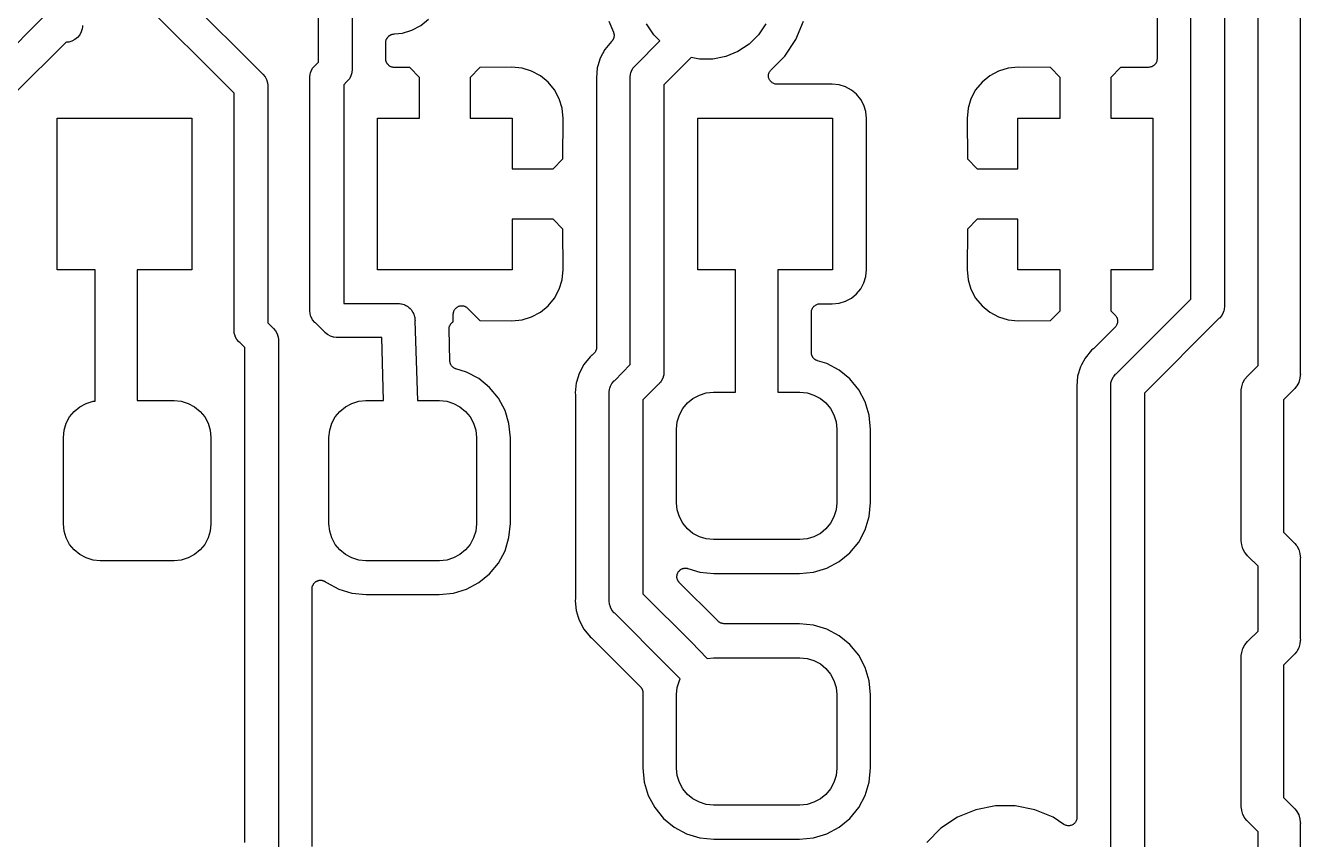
# Model space of a CAD drawing. Extents: x 150 to 178.5, y -114.8 to -80.
# Drawn here: x 160.56 to 168.13, y -104.03 to -99.2 of the extents above; entities that cross this region are included whole.
import ezdxf

# ---------------------------------------------------------------- set-up
doc = ezdxf.new("R2010")
doc.units = 0
doc.header["$MEASUREMENT"] = 0
doc.layers.add('BLACK', color=7, linetype='CONTINUOUS')

msp = doc.modelspace()

# ---------------------------------------------------------------- linework, layer by layer
at = {"layer": 'BLACK', "linetype": 'CONTINUOUS'}
for p, q in [((168.125, -97.8311), (168.125, -101.262)), ((167.875, -101.217), (167.875, -97.8768)), ((167.675, -98.076), (167.675, -100.86)), ((167.475, -100.824), (167.475, -98.1126)), ((167.275, -98.2161), (167.275, -99.3985)), ((161.4, -98.9186), (161.967, -99.4858)), ((162.3, -99.4186), (162.3, -98.9549)), ((161.8, -99.6014), (161.233, -99.0342)), ((162.5, -99.05), (162.5, -99.4551)), ((160.333, -99.4858), (160.686, -99.1328)), ((160.899, -99.2196), (160.893, -99.2385)), ((160.9, -99.2083), (160.899, -99.2196)), ((160.9, -99.2), (160.9, -99.2083)), ((162.799, -99.2457), (162.855, -99.2285)), ((162.855, -99.2285), (162.907, -99.2006)), ((162.907, -99.2006), (162.953, -99.1632)), ((164.023, -99.175), (164.05, -99.2401)), ((164.289, -99.255), (164.246, -99.1895)), ((164.954, -99.1895), (164.911, -99.255)), ((165.132, -99.2842), (165.177, -99.175)), ((160.801, -99.3004), (160.5, -99.6014)), ((160.805, -99.3), (160.801, -99.3004)), ((160.82, -99.2986), (160.805, -99.3)), ((160.805, -99.3), (160.805, -99.3)), ((160.838, -99.2928), (160.82, -99.2986)), ((160.856, -99.2835), (160.838, -99.2928)), ((160.871, -99.2711), (160.856, -99.2835)), ((160.884, -99.2558), (160.871, -99.2711)), ((160.893, -99.2385), (160.884, -99.2558)), ((162.7, -99.2955), (162.701, -99.2929)), ((162.7, -99.2978), (162.7, -99.2955)), ((162.7, -99.3), (162.7, -99.2978)), ((162.7, -99.3007), (162.7, -99.3)), ((162.7, -99.3991), (162.7, -99.3007)), ((162.701, -99.2903), (162.702, -99.2882)), ((162.701, -99.2929), (162.701, -99.2903)), ((162.702, -99.2859), (162.703, -99.2835)), ((162.702, -99.2882), (162.702, -99.2859)), ((162.703, -99.2835), (162.704, -99.281)), ((162.704, -99.281), (162.705, -99.279)), ((162.705, -99.279), (162.706, -99.2769)), ((162.706, -99.2769), (162.707, -99.2748)), ((162.707, -99.2748), (162.709, -99.2725)), ((162.709, -99.2725), (162.71, -99.2707)), ((162.71, -99.2707), (162.711, -99.2689)), ((162.711, -99.2689), (162.713, -99.267)), ((162.713, -99.267), (162.715, -99.265)), ((162.715, -99.265), (162.717, -99.2636)), ((162.717, -99.2636), (162.718, -99.262)), ((162.718, -99.262), (162.721, -99.2605)), ((162.721, -99.2605), (162.723, -99.2589)), ((162.723, -99.2589), (162.725, -99.2578)), ((162.725, -99.2578), (162.727, -99.2566)), ((162.727, -99.2566), (162.729, -99.2556)), ((162.729, -99.2556), (162.731, -99.2544)), ((162.731, -99.2544), (162.733, -99.2537)), ((162.733, -99.2537), (162.736, -99.2528)), ((162.736, -99.2528), (162.738, -99.2523)), ((162.738, -99.2523), (162.741, -99.2516)), ((162.741, -99.2516), (162.743, -99.2514)), ((162.743, -99.2514), (162.745, -99.2509)), ((162.745, -99.2509), (162.752, -99.2502)), ((162.752, -99.2502), (162.799, -99.2457)), ((164.038, -99.296), (163.999, -99.3425)), ((164.039, -99.2949), (164.038, -99.296)), ((164.041, -99.2929), (164.039, -99.2949)), ((164.042, -99.291), (164.041, -99.2929)), ((164.044, -99.2891), (164.042, -99.291)), ((164.045, -99.2874), (164.044, -99.2891)), ((164.046, -99.2851), (164.045, -99.2874)), ((164.048, -99.2829), (164.046, -99.2851)), ((164.049, -99.2808), (164.048, -99.2829)), ((164.05, -99.2789), (164.049, -99.2808)), ((164.05, -99.2401), (164.05, -99.2408)), ((164.05, -99.2408), (164.051, -99.2429)), ((164.051, -99.2763), (164.05, -99.2789)), ((164.051, -99.2429), (164.052, -99.245)), ((164.052, -99.2739), (164.051, -99.2763)), ((164.052, -99.245), (164.052, -99.2476)), ((164.052, -99.2476), (164.053, -99.2501)), ((164.053, -99.2696), (164.052, -99.2717)), ((164.052, -99.2717), (164.052, -99.2739)), ((164.053, -99.2501), (164.053, -99.2524)), ((164.053, -99.2524), (164.054, -99.2546)), ((164.054, -99.2643), (164.053, -99.2669)), ((164.053, -99.2669), (164.053, -99.2696)), ((164.054, -99.2546), (164.054, -99.2572)), ((164.054, -99.2572), (164.054, -99.2599)), ((164.054, -99.2599), (164.054, -99.2621)), ((164.054, -99.2621), (164.054, -99.2643)), ((164.183, -99.4358), (164.326, -99.2921)), ((164.326, -99.2921), (164.289, -99.255)), ((164.911, -99.255), (164.855, -99.3107)), ((165.066, -99.3825), (165.132, -99.2842)), ((163.999, -99.3425), (163.971, -99.3946)), ((164.789, -99.3545), (164.717, -99.3846)), ((164.855, -99.3107), (164.789, -99.3545)), ((164.985, -99.4633), (165.066, -99.3825)), ((162.257, -99.4715), (162.266, -99.4542)), ((162.266, -99.4542), (162.279, -99.4389)), ((162.279, -99.4389), (162.283, -99.4358)), ((162.283, -99.4358), (162.3, -99.4186)), ((162.5, -99.4551), (162.5, -99.46)), ((162.5, -99.46), (162.5, -99.4649)), ((162.7, -99.4036), (162.7, -99.3991)), ((162.701, -99.4081), (162.7, -99.4036)), ((162.701, -99.4084), (162.701, -99.4081)), ((162.701, -99.4088), (162.701, -99.4084)), ((162.702, -99.4132), (162.701, -99.4088)), ((162.703, -99.4175), (162.702, -99.4132)), ((162.704, -99.4178), (162.703, -99.4175)), ((162.704, -99.4182), (162.704, -99.4178)), ((162.706, -99.4221), (162.704, -99.4182)), ((162.708, -99.4261), (162.706, -99.4221)), ((162.708, -99.4264), (162.708, -99.4261)), ((162.708, -99.4268), (162.708, -99.4264)), ((162.711, -99.4303), (162.708, -99.4268)), ((162.714, -99.4338), (162.711, -99.4303)), ((162.714, -99.434), (162.714, -99.4338)), ((162.715, -99.4343), (162.714, -99.434)), ((162.718, -99.4372), (162.715, -99.4343)), ((162.721, -99.4401), (162.718, -99.4372)), ((162.722, -99.4403), (162.721, -99.4401)), ((162.722, -99.4406), (162.722, -99.4403)), ((162.726, -99.4427), (162.722, -99.4406)), ((162.73, -99.4449), (162.726, -99.4427)), ((162.73, -99.445), (162.73, -99.4449)), ((162.731, -99.4452), (162.73, -99.445)), ((162.735, -99.4465), (162.731, -99.4452)), ((162.739, -99.4479), (162.735, -99.4465)), ((162.74, -99.448), (162.739, -99.4479)), ((162.74, -99.4481), (162.74, -99.448)), ((162.744, -99.4486), (162.74, -99.4481)), ((162.749, -99.4491), (162.744, -99.4486)), ((162.75, -99.4491), (162.749, -99.4491)), ((162.842, -99.4498), (162.75, -99.4491)), ((162.75, -99.4491), (162.75, -99.4491)), ((162.75, -99.4491), (162.75, -99.4491)), ((162.75, -99.4491), (162.75, -99.4491)), ((162.9, -99.5082), (162.842, -99.4498)), ((163.258, -99.4498), (163.2, -99.5082)), ((163.448, -99.4483), (163.258, -99.4498)), ((163.509, -99.4543), (163.448, -99.4483)), ((163.565, -99.4715), (163.509, -99.4543)), ((163.954, -99.4512), (163.949, -99.51)), ((163.958, -99.4396), (163.954, -99.4512)), ((163.971, -99.3946), (163.958, -99.4396)), ((163.958, -99.4396), (163.958, -99.4396)), ((164.157, -99.4715), (164.166, -99.4542)), ((164.166, -99.4542), (164.179, -99.4389)), ((164.179, -99.4389), (164.183, -99.4358)), ((164.511, -99.3902), (164.35, -99.5514)), ((164.561, -99.4), (164.511, -99.3902)), ((164.639, -99.4), (164.561, -99.4)), ((164.717, -99.3846), (164.639, -99.4)), ((166.391, -99.4543), (166.335, -99.4715)), ((166.452, -99.4483), (166.391, -99.4543)), ((166.642, -99.4498), (166.452, -99.4483)), ((166.7, -99.5082), (166.642, -99.4498)), ((167.058, -99.4498), (167, -99.5082)), ((167.225, -99.4485), (167.058, -99.4498)), ((167.23, -99.448), (167.225, -99.4485)), ((167.234, -99.4476), (167.23, -99.448)), ((167.235, -99.4475), (167.234, -99.4476)), ((167.239, -99.4461), (167.235, -99.4475)), ((167.235, -99.4475), (167.235, -99.4475)), ((167.244, -99.4449), (167.239, -99.4461)), ((167.248, -99.4424), (167.244, -99.4446)), ((167.244, -99.4446), (167.244, -99.4447)), ((167.244, -99.4447), (167.244, -99.4449)), ((167.252, -99.4403), (167.248, -99.4424)), ((167.253, -99.4401), (167.252, -99.4403)), ((167.256, -99.437), (167.253, -99.4399)), ((167.253, -99.4399), (167.253, -99.4401)), ((167.26, -99.4342), (167.256, -99.437)), ((167.261, -99.4337), (167.26, -99.4339)), ((167.26, -99.4339), (167.26, -99.4342)), ((167.263, -99.4302), (167.261, -99.4337)), ((167.266, -99.4268), (167.263, -99.4302)), ((167.267, -99.4261), (167.266, -99.4264)), ((167.266, -99.4264), (167.266, -99.4268)), ((167.269, -99.4221), (167.267, -99.4261)), ((167.271, -99.4182), (167.269, -99.4221)), ((167.273, -99.4132), (167.271, -99.4175)), ((167.271, -99.4175), (167.271, -99.4178)), ((167.271, -99.4178), (167.271, -99.4182)), ((167.274, -99.4089), (167.273, -99.4132)), ((167.275, -99.3992), (167.274, -99.4036)), ((167.274, -99.4036), (167.274, -99.4082)), ((167.274, -99.4082), (167.274, -99.4085)), ((167.274, -99.4085), (167.274, -99.4089)), ((167.275, -99.3985), (167.275, -99.3992)), ((161.967, -99.4858), (161.971, -99.4889)), ((161.971, -99.4889), (161.984, -99.5042)), ((161.984, -99.5042), (161.991, -99.5175)), ((161.991, -99.5175), (161.993, -99.5215)), ((161.993, -99.5215), (161.999, -99.5403)), ((162.25, -99.5051), (162.251, -99.4904)), ((162.25, -99.51), (162.25, -99.5051)), ((162.25, -99.5051), (162.25, -99.5051)), ((162.25, -99.5149), (162.25, -99.51)), ((162.25, -100.885), (162.25, -99.5149)), ((162.251, -99.4904), (162.252, -99.4893)), ((162.252, -99.4893), (162.254, -99.4805)), ((162.254, -99.4805), (162.257, -99.4715)), ((162.467, -99.5342), (162.45, -99.5514)), ((162.471, -99.531), (162.467, -99.5342)), ((162.484, -99.5158), (162.471, -99.531)), ((162.493, -99.4985), (162.484, -99.5158)), ((162.498, -99.4805), (162.493, -99.4985)), ((162.499, -99.4796), (162.498, -99.4805)), ((162.5, -99.4649), (162.499, -99.4752)), ((162.499, -99.4752), (162.499, -99.4796)), ((162.5, -99.4649), (162.5, -99.4649)), ((162.9, -99.75), (162.9, -99.5082)), ((163.2, -99.5082), (163.2, -99.75)), ((163.617, -99.4994), (163.565, -99.4715)), ((163.663, -99.5368), (163.617, -99.4994)), ((163.949, -99.51), (163.95, -99.5223)), ((163.95, -99.5223), (163.95, -99.523)), ((163.95, -99.523), (163.95, -99.5251)), ((163.95, -99.5251), (163.95, -99.5272)), ((163.95, -99.5272), (163.95, -101.109)), ((164.15, -99.5051), (164.151, -99.4904)), ((164.15, -99.51), (164.15, -99.5051)), ((164.15, -99.5051), (164.15, -99.5051)), ((164.15, -99.5149), (164.15, -99.51)), ((164.15, -101.212), (164.15, -99.5149)), ((164.151, -99.4904), (164.152, -99.4893)), ((164.152, -99.4893), (164.154, -99.4805)), ((164.154, -99.4805), (164.157, -99.4715)), ((164.97, -99.4984), (164.971, -99.4937)), ((164.97, -99.4985), (164.97, -99.4984)), ((164.97, -99.4986), (164.97, -99.4985)), ((164.971, -99.5033), (164.97, -99.4986)), ((164.971, -99.4887), (164.973, -99.4842)), ((164.971, -99.4888), (164.971, -99.4887)), ((164.971, -99.4889), (164.971, -99.4888)), ((164.971, -99.4937), (164.971, -99.4889)), ((164.971, -99.5082), (164.971, -99.5033)), ((164.971, -99.5083), (164.971, -99.5082)), ((164.971, -99.5082), (164.971, -99.5082)), ((164.973, -99.513), (164.971, -99.5083)), ((164.973, -99.4842), (164.974, -99.4796)), ((164.974, -99.5175), (164.973, -99.513)), ((164.974, -99.4794), (164.977, -99.4752)), ((164.974, -99.4795), (164.974, -99.4794)), ((164.974, -99.4796), (164.974, -99.4795)), ((164.974, -99.5176), (164.974, -99.5175)), ((164.974, -99.5177), (164.974, -99.5176)), ((164.976, -99.5221), (164.974, -99.5177)), ((164.979, -99.5262), (164.976, -99.5221)), ((164.977, -99.4752), (164.979, -99.471)), ((164.979, -99.4708), (164.982, -99.4671)), ((164.979, -99.4709), (164.979, -99.4708)), ((164.979, -99.471), (164.979, -99.4709)), ((164.979, -99.5263), (164.979, -99.5262)), ((164.979, -99.5262), (164.979, -99.5262)), ((164.982, -99.5301), (164.979, -99.5263)), ((164.982, -99.4671), (164.985, -99.4634)), ((164.985, -99.5338), (164.982, -99.5301)), ((164.985, -99.4634), (164.985, -99.4633)), ((164.985, -99.4633), (164.985, -99.4633)), ((164.985, -99.4633), (164.985, -99.4633)), ((164.985, -99.5339), (164.985, -99.5338)), ((164.985, -99.5338), (164.985, -99.5338)), ((164.989, -99.5369), (164.985, -99.5339)), ((166.283, -99.4994), (166.237, -99.5368)), ((166.335, -99.4715), (166.283, -99.4994)), ((166.7, -99.75), (166.7, -99.5082)), ((167, -99.5082), (167, -99.75)), ((161.8, -101.001), (161.8, -99.6014)), ((161.999, -99.5403), (161.999, -99.5404)), ((161.999, -99.5404), (162, -99.5551)), ((162, -99.5551), (162, -99.5551)), ((162, -99.5551), (162, -99.56)), ((162, -99.56), (162, -99.5649)), ((162, -99.5649), (162, -100.964)), ((162.45, -99.5514), (162.45, -100.849)), ((163.701, -99.5825), (163.663, -99.5368)), ((163.729, -99.6346), (163.701, -99.5825)), ((164.35, -99.5514), (164.35, -101.249)), ((164.992, -99.54), (164.989, -99.5369)), ((164.992, -99.5401), (164.992, -99.54)), ((164.997, -99.5424), (164.992, -99.5401)), ((164.992, -99.5401), (164.992, -99.5401)), ((165.001, -99.5447), (164.997, -99.5424)), ((165.001, -99.5448), (165.001, -99.5447)), ((165.005, -99.5462), (165.001, -99.5448)), ((165.001, -99.5448), (165.001, -99.5448)), ((165.01, -99.5477), (165.005, -99.5462)), ((165.015, -99.5482), (165.01, -99.5477)), ((165.01, -99.5477), (165.01, -99.5477)), ((165.01, -99.5477), (165.01, -99.5477)), ((165.02, -99.5488), (165.015, -99.5482)), ((165.348, -99.5488), (165.02, -99.5488)), ((165.02, -99.5488), (165.02, -99.5488)), ((165.02, -99.5488), (165.02, -99.5488)), ((165.02, -99.5488), (165.02, -99.5488)), ((165.02, -99.5488), (165.02, -99.5488)), ((165.389, -99.5529), (165.348, -99.5488)), ((165.427, -99.5643), (165.389, -99.5529)), ((165.462, -99.5829), (165.427, -99.5643)), ((165.492, -99.6079), (165.462, -99.5829)), ((165.517, -99.6383), (165.492, -99.6079)), ((166.199, -99.5825), (166.171, -99.6346)), ((166.237, -99.5368), (166.199, -99.5825)), ((163.746, -99.6912), (163.729, -99.6346)), ((165.536, -99.6731), (165.517, -99.6383)), ((165.547, -99.7108), (165.536, -99.6731)), ((166.171, -99.6346), (166.154, -99.6912)), ((160.75, -100.65), (160.75, -99.75)), ((160.75, -99.75), (161.55, -99.75)), ((161.55, -99.75), (161.55, -100.65)), ((162.65, -100.65), (162.65, -99.75)), ((162.65, -99.75), (162.9, -99.75)), ((163.2, -99.75), (163.45, -99.75)), ((163.45, -99.75), (163.45, -100.05)), ((163.752, -99.7523), (163.746, -99.6912)), ((163.75, -99.9917), (163.752, -99.7523)), ((164.55, -100.65), (164.55, -99.75)), ((164.55, -99.75), (165.35, -99.75)), ((165.35, -99.75), (165.35, -100.65)), ((165.551, -99.7525), (165.547, -99.7108)), ((165.551, -100.648), (165.551, -99.7525)), ((166.154, -99.6912), (166.148, -99.7523)), ((166.148, -99.7523), (166.15, -99.9917)), ((166.45, -100.05), (166.45, -99.75)), ((166.45, -99.75), (166.7, -99.75)), ((167, -99.75), (167.25, -99.75)), ((167.25, -99.75), (167.25, -100.65)), ((163.45, -100.05), (163.692, -100.05)), ((163.692, -100.05), (163.75, -99.9917)), ((166.15, -99.9917), (166.208, -100.05)), ((166.208, -100.05), (166.45, -100.05)), ((163.692, -100.35), (163.45, -100.35)), ((163.45, -100.35), (163.45, -100.65)), ((163.75, -100.408), (163.692, -100.35)), ((166.208, -100.35), (166.15, -100.408)), ((166.45, -100.35), (166.208, -100.35)), ((166.45, -100.65), (166.45, -100.35)), ((163.752, -100.648), (163.75, -100.408)), ((166.15, -100.408), (166.148, -100.648)), ((160.975, -100.65), (160.75, -100.65)), ((160.975, -101.428), (160.975, -100.65)), ((161.55, -100.65), (161.225, -100.65)), ((161.225, -100.65), (161.225, -101.425)), ((163.45, -100.65), (162.65, -100.65)), ((163.746, -100.709), (163.752, -100.648)), ((164.775, -100.65), (164.55, -100.65)), ((164.775, -101.375), (164.775, -100.65)), ((165.35, -100.65), (165.025, -100.65)), ((165.025, -100.65), (165.025, -101.375)), ((165.547, -100.689), (165.551, -100.648)), ((166.148, -100.648), (166.154, -100.709)), ((166.7, -100.65), (166.45, -100.65)), ((166.7, -100.892), (166.7, -100.65)), ((167.25, -100.65), (167, -100.65)), ((167, -100.65), (167, -100.892)), ((163.729, -100.765), (163.746, -100.709)), ((165.517, -100.762), (165.536, -100.727)), ((165.536, -100.727), (165.547, -100.689)), ((166.154, -100.709), (166.171, -100.765)), ((163.663, -100.863), (163.701, -100.817)), ((163.701, -100.817), (163.729, -100.765)), ((165.427, -100.836), (165.462, -100.817)), ((165.462, -100.817), (165.492, -100.792)), ((165.492, -100.792), (165.517, -100.762)), ((166.171, -100.765), (166.199, -100.817)), ((166.199, -100.817), (166.237, -100.863)), ((162.25, -100.89), (162.25, -100.885)), ((162.251, -100.91), (162.25, -100.89)), ((162.45, -100.849), (162.451, -100.85)), ((162.451, -100.85), (162.767, -100.85)), ((162.767, -100.85), (162.77, -100.85)), ((162.77, -100.85), (162.777, -100.85)), ((162.777, -100.85), (162.778, -100.85)), ((162.778, -100.85), (162.782, -100.85)), ((162.782, -100.85), (162.79, -100.851)), ((162.79, -100.851), (162.791, -100.851)), ((162.791, -100.851), (162.793, -100.851)), ((162.793, -100.851), (162.801, -100.854)), ((162.801, -100.854), (162.809, -100.856)), ((162.809, -100.856), (162.81, -100.857)), ((162.81, -100.857), (162.812, -100.857)), ((162.812, -100.857), (162.819, -100.861)), ((162.819, -100.861), (162.827, -100.865)), ((162.827, -100.865), (162.828, -100.866)), ((162.828, -100.866), (162.829, -100.866)), ((162.829, -100.866), (162.836, -100.872)), ((162.836, -100.872), (162.842, -100.877)), ((162.842, -100.877), (162.843, -100.878)), ((162.843, -100.878), (162.844, -100.879)), ((162.844, -100.879), (162.85, -100.885)), ((162.85, -100.885), (162.855, -100.892)), ((162.855, -100.892), (162.856, -100.893)), ((162.856, -100.893), (162.857, -100.894)), ((162.857, -100.894), (162.861, -100.902)), ((163.101, -100.902), (163.103, -100.897)), ((163.103, -100.897), (163.104, -100.893)), ((163.104, -100.893), (163.106, -100.888)), ((163.104, -100.893), (163.104, -100.893)), ((163.104, -100.893), (163.104, -100.893)), ((163.106, -100.888), (163.109, -100.884)), ((163.109, -100.884), (163.112, -100.881)), ((163.109, -100.884), (163.109, -100.884)), ((163.109, -100.884), (163.109, -100.884)), ((163.112, -100.881), (163.115, -100.877)), ((163.115, -100.877), (163.119, -100.874)), ((163.115, -100.877), (163.115, -100.877)), ((163.115, -100.877), (163.115, -100.877)), ((163.119, -100.874), (163.122, -100.871)), ((163.122, -100.871), (163.123, -100.871)), ((163.123, -100.871), (163.127, -100.869)), ((163.123, -100.871), (163.123, -100.871)), ((163.127, -100.869), (163.131, -100.866)), ((163.131, -100.866), (163.136, -100.865)), ((163.131, -100.866), (163.131, -100.866)), ((163.131, -100.866), (163.131, -100.866)), ((163.136, -100.865), (163.14, -100.863)), ((163.14, -100.863), (163.141, -100.863)), ((163.141, -100.863), (163.141, -100.863)), ((163.141, -100.863), (163.145, -100.863)), ((163.145, -100.863), (163.15, -100.863)), ((163.15, -100.863), (163.15, -100.863)), ((163.15, -100.863), (163.15, -100.863)), ((163.15, -100.863), (163.155, -100.863)), ((163.155, -100.863), (163.16, -100.863)), ((163.16, -100.863), (163.16, -100.864)), ((163.16, -100.864), (163.16, -100.864)), ((163.16, -100.864), (163.165, -100.865)), ((163.165, -100.865), (163.169, -100.866)), ((163.169, -100.866), (163.169, -100.866)), ((163.169, -100.866), (163.169, -100.866)), ((163.169, -100.866), (163.174, -100.869)), ((163.174, -100.869), (163.178, -100.871)), ((163.178, -100.871), (163.178, -100.871)), ((163.178, -100.871), (163.178, -100.871)), ((163.178, -100.871), (163.182, -100.874)), ((163.182, -100.874), (163.185, -100.877)), ((163.185, -100.877), (163.185, -100.877)), ((163.185, -100.877), (163.185, -100.877)), ((163.185, -100.877), (163.185, -100.877)), ((163.185, -100.877), (163.258, -100.95)), ((163.617, -100.901), (163.663, -100.863)), ((165.225, -100.901), (165.226, -100.896)), ((165.226, -100.891), (165.228, -100.886)), ((165.226, -100.896), (165.226, -100.891)), ((165.226, -100.891), (165.226, -100.891)), ((165.226, -100.891), (165.226, -100.891)), ((165.228, -100.886), (165.229, -100.882)), ((165.229, -100.882), (165.231, -100.877)), ((165.229, -100.882), (165.229, -100.882)), ((165.229, -100.882), (165.229, -100.882)), ((165.231, -100.877), (165.234, -100.873)), ((165.234, -100.873), (165.237, -100.869)), ((165.234, -100.873), (165.234, -100.873)), ((165.234, -100.873), (165.234, -100.873)), ((165.237, -100.869), (165.24, -100.866)), ((165.24, -100.865), (165.244, -100.863)), ((165.24, -100.866), (165.24, -100.865)), ((165.24, -100.866), (165.24, -100.866)), ((165.244, -100.863), (165.247, -100.86)), ((165.247, -100.86), (165.247, -100.859)), ((165.247, -100.859), (165.248, -100.859)), ((165.248, -100.859), (165.252, -100.857)), ((165.252, -100.857), (165.256, -100.855)), ((165.256, -100.855), (165.261, -100.854)), ((165.256, -100.855), (165.256, -100.855)), ((165.256, -100.855), (165.256, -100.855)), ((165.261, -100.854), (165.265, -100.852)), ((165.265, -100.852), (165.265, -100.852)), ((165.265, -100.852), (165.266, -100.852)), ((165.266, -100.852), (165.27, -100.852)), ((165.27, -100.852), (165.275, -100.851)), ((165.275, -100.851), (165.348, -100.851)), ((165.348, -100.851), (165.389, -100.847)), ((165.389, -100.847), (165.427, -100.836)), ((166.237, -100.863), (166.283, -100.901)), ((166.642, -100.95), (166.7, -100.892)), ((167, -100.892), (167.027, -100.918)), ((167.033, -101.266), (167.475, -100.824)), ((167.671, -100.892), (167.668, -100.903)), ((167.674, -100.885), (167.671, -100.892)), ((167.675, -100.87), (167.674, -100.878)), ((167.674, -100.878), (167.674, -100.885)), ((167.675, -100.86), (167.675, -100.865)), ((167.675, -100.865), (167.675, -100.87)), ((167.675, -100.87), (167.675, -100.87)), ((162, -100.964), (162.03, -100.994)), ((162.256, -100.926), (162.251, -100.91)), ((162.257, -100.928), (162.256, -100.926)), ((162.266, -100.946), (162.257, -100.928)), ((162.279, -100.961), (162.266, -100.946)), ((162.283, -100.964), (162.279, -100.961)), ((162.336, -101.017), (162.283, -100.964)), ((162.861, -100.902), (162.865, -100.909)), ((162.865, -100.909), (162.865, -100.91)), ((162.865, -100.91), (162.866, -100.912)), ((162.866, -100.912), (162.869, -100.92)), ((162.869, -100.92), (162.871, -100.928)), ((162.871, -100.928), (162.871, -100.929)), ((162.871, -100.929), (162.872, -100.93)), ((162.872, -100.93), (162.873, -100.939)), ((162.873, -100.939), (162.873, -100.942)), ((162.873, -100.942), (162.873, -100.944)), ((162.873, -100.944), (162.874, -100.95)), ((162.874, -100.95), (162.873, -100.954)), ((162.873, -100.954), (162.887, -101.425)), ((163.083, -100.972), (163.086, -100.969)), ((163.083, -100.973), (163.083, -100.972)), ((163.086, -100.969), (163.089, -100.965)), ((163.089, -100.965), (163.089, -100.965)), ((163.089, -100.965), (163.09, -100.965)), ((163.09, -100.965), (163.093, -100.962)), ((163.093, -100.962), (163.096, -100.959)), ((163.096, -100.959), (163.097, -100.959)), ((163.097, -100.958), (163.1, -100.957)), ((163.097, -100.959), (163.097, -100.958)), ((163.1, -100.912), (163.101, -100.907)), ((163.1, -100.913), (163.1, -100.912)), ((163.1, -100.912), (163.1, -100.912)), ((163.1, -100.912), (163.1, -100.912)), ((163.1, -100.912), (163.1, -100.912)), ((163.1, -100.957), (163.1, -100.913)), ((163.101, -100.907), (163.101, -100.902)), ((163.101, -100.902), (163.101, -100.902)), ((163.101, -100.902), (163.101, -100.902)), ((163.258, -100.95), (163.448, -100.952)), ((163.448, -100.952), (163.509, -100.946)), ((163.509, -100.946), (163.565, -100.929)), ((163.565, -100.929), (163.617, -100.901)), ((165.225, -101.141), (165.225, -100.901)), ((165.225, -100.901), (165.225, -100.901)), ((165.225, -100.901), (165.225, -100.901)), ((165.225, -100.901), (165.225, -100.901)), ((165.225, -100.901), (165.225, -100.901)), ((166.283, -100.901), (166.335, -100.929)), ((166.335, -100.929), (166.391, -100.946)), ((166.391, -100.946), (166.452, -100.952)), ((166.452, -100.952), (166.642, -100.95)), ((167.027, -100.918), (167.027, -100.919)), ((167.027, -100.919), (167.027, -100.919)), ((167.027, -100.919), (167.027, -100.919)), ((167.027, -100.919), (167.027, -100.919)), ((167.027, -100.919), (167.03, -100.922)), ((167.03, -100.922), (167.033, -100.926)), ((167.033, -100.926), (167.033, -100.926)), ((167.033, -100.926), (167.033, -100.927)), ((167.033, -100.927), (167.035, -100.931)), ((167.035, -100.931), (167.038, -100.935)), ((167.039, -100.968), (167.037, -100.973)), ((167.038, -100.935), (167.038, -100.935)), ((167.038, -100.935), (167.038, -100.935)), ((167.038, -100.935), (167.039, -100.94)), ((167.039, -100.94), (167.04, -100.944)), ((167.04, -100.964), (167.039, -100.968)), ((167.04, -100.944), (167.04, -100.944)), ((167.04, -100.944), (167.04, -100.945)), ((167.04, -100.945), (167.041, -100.949)), ((167.041, -100.959), (167.04, -100.964)), ((167.04, -100.964), (167.04, -100.964)), ((167.04, -100.964), (167.04, -100.964)), ((167.041, -100.949), (167.041, -100.954)), ((167.041, -100.954), (167.041, -100.954)), ((167.041, -100.954), (167.041, -100.954)), ((167.041, -100.954), (167.041, -100.959)), ((167.642, -100.939), (167.2, -101.381)), ((167.646, -100.936), (167.642, -100.939)), ((167.659, -100.921), (167.646, -100.936)), ((167.668, -100.903), (167.659, -100.921)), ((161.8, -101.006), (161.8, -101.001)), ((161.801, -101.025), (161.8, -101.006)), ((161.806, -101.042), (161.801, -101.025)), ((161.807, -101.044), (161.806, -101.042)), ((161.816, -101.062), (161.807, -101.044)), ((162.03, -100.994), (162.034, -100.997)), ((162.034, -100.997), (162.046, -101.012)), ((162.046, -101.012), (162.055, -101.03)), ((162.055, -101.03), (162.059, -101.043)), ((162.059, -101.043), (162.061, -101.049)), ((162.339, -101.021), (162.336, -101.017)), ((162.354, -101.034), (162.339, -101.021)), ((162.358, -101.036), (162.354, -101.034)), ((162.372, -101.043), (162.358, -101.036)), ((162.39, -101.049), (162.372, -101.043)), ((163.075, -100.995), (163.076, -100.991)), ((163.075, -101), (163.075, -100.995)), ((163.075, -101.001), (163.075, -101)), ((163.075, -101), (163.075, -101)), ((163.08, -101.19), (163.075, -101.001)), ((163.075, -101.001), (163.075, -101.001)), ((163.076, -100.99), (163.077, -100.986)), ((163.076, -100.991), (163.076, -100.99)), ((163.076, -100.99), (163.076, -100.99)), ((163.077, -100.986), (163.078, -100.982)), ((163.078, -100.982), (163.079, -100.981)), ((163.079, -100.981), (163.081, -100.977)), ((163.079, -100.981), (163.079, -100.981)), ((163.081, -100.977), (163.083, -100.973)), ((163.083, -100.973), (163.083, -100.973)), ((167.027, -100.989), (166.9, -101.116)), ((167.03, -100.985), (167.027, -100.989)), ((167.033, -100.982), (167.03, -100.985)), ((167.035, -100.977), (167.033, -100.982)), ((167.033, -100.982), (167.033, -100.982)), ((167.033, -100.982), (167.033, -100.982)), ((167.037, -100.973), (167.035, -100.977)), ((167.037, -100.973), (167.037, -100.973)), ((167.037, -100.973), (167.037, -100.973)), ((161.829, -101.077), (161.816, -101.062)), ((161.833, -101.08), (161.829, -101.077)), ((161.863, -101.11), (161.833, -101.08)), ((161.863, -104.046), (161.863, -101.11)), ((162.061, -101.049), (162.061, -101.049)), ((162.061, -101.049), (162.063, -101.063)), ((162.063, -101.063), (162.063, -101.063)), ((162.063, -101.063), (162.063, -101.068)), ((162.063, -101.068), (162.063, -101.073)), ((162.063, -101.073), (162.063, -104.083)), ((162.392, -101.049), (162.39, -101.049)), ((162.405, -101.05), (162.392, -101.049)), ((162.41, -101.05), (162.405, -101.05)), ((162.405, -101.05), (162.405, -101.05)), ((162.415, -101.05), (162.41, -101.05)), ((162.676, -101.05), (162.415, -101.05)), ((162.687, -101.425), (162.676, -101.05)), ((163.949, -101.119), (163.948, -101.124)), ((163.95, -101.11), (163.949, -101.114)), ((163.949, -101.114), (163.949, -101.119)), ((163.949, -101.119), (163.949, -101.119)), ((163.949, -101.119), (163.949, -101.119)), ((163.95, -101.109), (163.95, -101.109)), ((163.95, -101.109), (163.95, -101.109)), ((163.95, -101.109), (163.95, -101.109)), ((163.95, -101.109), (163.95, -101.11)), ((166.896, -101.119), (166.887, -101.127)), ((166.898, -101.118), (166.896, -101.119)), ((166.9, -101.116), (166.898, -101.118)), ((166.9, -101.116), (166.9, -101.116)), ((163.08, -101.192), (163.08, -101.19)), ((163.08, -101.193), (163.08, -101.192)), ((163.081, -101.197), (163.08, -101.193)), ((163.081, -101.2), (163.081, -101.197)), ((163.912, -101.166), (163.874, -101.211)), ((163.921, -101.158), (163.912, -101.166)), ((163.923, -101.156), (163.921, -101.158)), ((163.925, -101.155), (163.923, -101.156)), ((163.935, -101.144), (163.925, -101.155)), ((163.925, -101.155), (163.925, -101.155)), ((163.938, -101.141), (163.935, -101.144)), ((163.941, -101.137), (163.938, -101.141)), ((163.942, -101.137), (163.941, -101.137)), ((163.941, -101.137), (163.941, -101.137)), ((163.944, -101.133), (163.942, -101.137)), ((163.946, -101.129), (163.944, -101.133)), ((163.948, -101.124), (163.946, -101.128)), ((163.946, -101.128), (163.946, -101.128)), ((163.946, -101.128), (163.946, -101.129)), ((165.225, -101.143), (165.225, -101.141)), ((165.225, -101.145), (165.225, -101.143)), ((165.226, -101.148), (165.225, -101.145)), ((165.226, -101.151), (165.226, -101.148)), ((165.227, -101.153), (165.226, -101.151)), ((165.227, -101.155), (165.227, -101.153)), ((165.228, -101.158), (165.227, -101.155)), ((165.229, -101.16), (165.228, -101.158)), ((165.23, -101.162), (165.229, -101.16)), ((165.231, -101.164), (165.23, -101.162)), ((165.232, -101.166), (165.231, -101.164)), ((165.233, -101.169), (165.232, -101.166)), ((165.235, -101.17), (165.233, -101.169)), ((165.236, -101.172), (165.235, -101.17)), ((165.238, -101.174), (165.236, -101.172)), ((165.24, -101.176), (165.238, -101.174)), ((165.241, -101.178), (165.24, -101.176)), ((165.243, -101.179), (165.241, -101.178)), ((165.245, -101.181), (165.243, -101.179)), ((165.247, -101.182), (165.245, -101.181)), ((165.249, -101.184), (165.247, -101.182)), ((165.251, -101.185), (165.249, -101.184)), ((165.253, -101.186), (165.251, -101.185)), ((165.256, -101.187), (165.253, -101.186)), ((165.258, -101.188), (165.256, -101.187)), ((165.26, -101.189), (165.258, -101.188)), ((165.317, -101.206), (165.26, -101.189)), ((165.26, -101.189), (165.26, -101.189)), ((166.849, -101.173), (166.827, -101.214)), ((166.887, -101.127), (166.849, -101.173)), ((163.082, -101.201), (163.081, -101.2)), ((163.082, -101.203), (163.082, -101.201)), ((163.083, -101.206), (163.082, -101.203)), ((163.084, -101.209), (163.083, -101.206)), ((163.085, -101.21), (163.084, -101.209)), ((163.086, -101.212), (163.085, -101.21)), ((163.088, -101.215), (163.086, -101.212)), ((163.089, -101.218), (163.088, -101.215)), ((163.09, -101.219), (163.089, -101.218)), ((163.091, -101.22), (163.09, -101.219)), ((163.093, -101.222), (163.091, -101.22)), ((163.096, -101.225), (163.093, -101.222)), ((163.097, -101.226), (163.096, -101.225)), ((163.098, -101.227), (163.097, -101.226)), ((163.101, -101.229), (163.098, -101.227)), ((163.103, -101.231), (163.101, -101.229)), ((163.105, -101.232), (163.103, -101.231)), ((163.106, -101.233), (163.105, -101.232)), ((163.109, -101.234), (163.106, -101.233)), ((163.112, -101.235), (163.109, -101.234)), ((163.114, -101.236), (163.112, -101.235)), ((163.115, -101.236), (163.114, -101.236)), ((163.116, -101.237), (163.115, -101.236)), ((163.179, -101.256), (163.116, -101.237)), ((163.252, -101.295), (163.179, -101.256)), ((163.846, -101.264), (163.831, -101.315)), ((163.874, -101.211), (163.846, -101.264)), ((164.058, -101.305), (164.15, -101.212)), ((164.349, -101.273), (164.347, -101.278)), ((164.35, -101.259), (164.349, -101.268)), ((164.349, -101.268), (164.349, -101.273)), ((164.35, -101.249), (164.35, -101.254)), ((164.35, -101.254), (164.35, -101.259)), ((164.35, -101.259), (164.35, -101.259)), ((165.389, -101.245), (165.317, -101.206)), ((165.453, -101.297), (165.389, -101.245)), ((166.821, -101.225), (166.804, -101.281)), ((166.827, -101.214), (166.821, -101.225)), ((167.018, -101.282), (167.029, -101.269)), ((167.029, -101.269), (167.033, -101.266)), ((167.816, -101.276), (167.875, -101.217)), ((168.125, -101.275), (168.123, -101.293)), ((168.125, -101.262), (168.126, -101.269)), ((168.126, -101.269), (168.125, -101.275)), ((168.125, -101.275), (168.125, -101.275)), ((163.316, -101.347), (163.252, -101.295)), ((163.368, -101.411), (163.316, -101.347)), ((163.829, -101.32), (163.824, -101.379)), ((163.831, -101.315), (163.829, -101.32)), ((163.831, -101.315), (163.831, -101.315)), ((164.029, -101.351), (164.032, -101.34)), ((164.032, -101.34), (164.041, -101.323)), ((164.041, -101.323), (164.054, -101.308)), ((164.054, -101.308), (164.058, -101.305)), ((164.317, -101.328), (164.225, -101.42)), ((164.321, -101.325), (164.317, -101.328)), ((164.324, -101.321), (164.321, -101.325)), ((164.329, -101.316), (164.324, -101.321)), ((164.324, -101.321), (164.324, -101.321)), ((164.334, -101.31), (164.329, -101.316)), ((164.343, -101.292), (164.334, -101.31)), ((164.347, -101.278), (164.343, -101.292)), ((165.505, -101.361), (165.453, -101.297)), ((166.804, -101.281), (166.799, -101.34)), ((166.799, -101.34), (166.8, -101.352)), ((167, -101.34), (167.001, -101.32)), ((167, -101.345), (167, -101.34)), ((167, -104.95), (167, -101.345)), ((167.001, -101.32), (167.007, -101.302)), ((167.007, -101.302), (167.016, -101.284)), ((167.016, -101.284), (167.018, -101.282)), ((167.775, -101.362), (167.777, -101.344)), ((167.777, -101.344), (167.784, -101.32)), ((167.784, -101.32), (167.796, -101.299)), ((167.796, -101.299), (167.811, -101.28)), ((167.811, -101.28), (167.816, -101.276)), ((168.103, -101.34), (168.093, -101.353)), ((168.104, -101.338), (168.103, -101.34)), ((168.116, -101.317), (168.104, -101.338)), ((168.123, -101.293), (168.116, -101.317)), ((161.225, -101.425), (161.444, -101.425)), ((161.444, -101.425), (161.486, -101.429)), ((162.539, -101.429), (162.581, -101.425)), ((162.581, -101.425), (162.687, -101.425)), ((162.887, -101.425), (163.019, -101.425)), ((163.019, -101.425), (163.061, -101.429)), ((163.407, -101.483), (163.368, -101.411)), ((163.368, -101.411), (163.368, -101.411)), ((163.824, -101.379), (163.825, -101.391)), ((163.825, -101.391), (163.825, -101.392)), ((163.825, -101.392), (163.825, -101.394)), ((163.825, -101.394), (163.825, -101.396)), ((163.825, -101.396), (163.825, -102.595)), ((164.025, -101.374), (164.026, -101.359)), ((164.025, -101.379), (164.025, -101.374)), ((164.025, -101.374), (164.025, -101.374)), ((164.025, -101.384), (164.025, -101.379)), ((164.025, -102.608), (164.025, -101.384)), ((164.026, -101.359), (164.029, -101.351)), ((164.026, -101.359), (164.026, -101.359)), ((164.225, -101.42), (164.225, -102.571)), ((164.489, -101.439), (164.522, -101.412)), ((164.522, -101.412), (164.56, -101.392)), ((164.56, -101.392), (164.601, -101.379)), ((164.601, -101.379), (164.644, -101.375)), ((164.644, -101.375), (164.775, -101.375)), ((165.025, -101.375), (165.156, -101.375)), ((165.156, -101.375), (165.199, -101.379)), ((165.199, -101.379), (165.24, -101.392)), ((165.24, -101.392), (165.278, -101.412)), ((165.278, -101.412), (165.311, -101.439)), ((165.544, -101.433), (165.505, -101.361)), ((166.8, -101.352), (166.8, -101.353)), ((166.8, -101.353), (166.8, -101.355)), ((166.8, -101.355), (166.8, -101.357)), ((166.8, -101.357), (166.8, -103.897)), ((167.2, -101.381), (167.2, -104.95)), ((167.774, -101.369), (167.775, -101.362)), ((167.775, -101.375), (167.774, -101.369)), ((167.775, -101.362), (167.775, -101.362)), ((167.775, -102.25), (167.775, -101.375)), ((168.084, -101.361), (168.025, -101.42)), ((168.025, -101.42), (168.025, -102.205)), ((168.089, -101.357), (168.084, -101.361)), ((168.093, -101.353), (168.089, -101.357)), ((168.093, -101.353), (168.093, -101.353)), ((160.824, -101.522), (160.852, -101.489)), ((160.852, -101.489), (160.885, -101.462)), ((160.885, -101.462), (160.923, -101.442)), ((160.923, -101.442), (160.964, -101.429)), ((160.964, -101.429), (160.975, -101.428)), ((161.486, -101.429), (161.527, -101.442)), ((161.527, -101.442), (161.565, -101.462)), ((161.565, -101.462), (161.598, -101.489)), ((161.598, -101.489), (161.626, -101.522)), ((162.399, -101.522), (162.427, -101.489)), ((162.427, -101.489), (162.46, -101.462)), ((162.46, -101.462), (162.498, -101.442)), ((162.498, -101.442), (162.539, -101.429)), ((163.061, -101.429), (163.102, -101.442)), ((163.102, -101.442), (163.14, -101.462)), ((163.14, -101.462), (163.173, -101.489)), ((163.173, -101.489), (163.201, -101.522)), ((163.43, -101.562), (163.407, -101.483)), ((164.442, -101.51), (164.462, -101.472)), ((164.462, -101.472), (164.489, -101.439)), ((165.311, -101.439), (165.338, -101.472)), ((165.338, -101.472), (165.358, -101.51)), ((165.568, -101.512), (165.544, -101.433)), ((160.792, -101.601), (160.804, -101.56)), ((160.804, -101.56), (160.824, -101.522)), ((161.626, -101.522), (161.646, -101.56)), ((161.646, -101.56), (161.658, -101.601)), ((162.367, -101.601), (162.379, -101.56)), ((162.379, -101.56), (162.399, -101.522)), ((163.201, -101.522), (163.221, -101.56)), ((163.221, -101.56), (163.233, -101.601)), ((163.439, -101.646), (163.43, -101.562)), ((164.425, -101.594), (164.429, -101.551)), ((164.429, -101.551), (164.442, -101.51)), ((165.358, -101.51), (165.371, -101.551)), ((165.371, -101.551), (165.375, -101.594)), ((165.576, -101.596), (165.568, -101.512)), ((160.787, -101.644), (160.792, -101.601)), ((160.787, -102.156), (160.787, -101.644)), ((161.658, -101.601), (161.662, -101.644)), ((161.662, -101.644), (161.662, -102.156)), ((162.362, -101.644), (162.367, -101.601)), ((162.362, -102.156), (162.362, -101.644)), ((163.233, -101.601), (163.237, -101.644)), ((163.237, -101.644), (163.237, -102.156)), ((163.439, -102.154), (163.439, -101.646)), ((164.425, -102.031), (164.425, -101.594)), ((165.375, -101.594), (165.375, -102.031)), ((165.576, -102.029), (165.576, -101.596)), ((164.429, -102.074), (164.425, -102.031)), ((165.375, -102.031), (165.371, -102.074)), ((165.568, -102.113), (165.576, -102.029)), ((164.442, -102.115), (164.429, -102.074)), ((165.371, -102.074), (165.358, -102.115)), ((160.792, -102.199), (160.787, -102.156)), ((161.662, -102.156), (161.658, -102.199)), ((162.367, -102.199), (162.362, -102.156)), ((163.237, -102.156), (163.233, -102.199)), ((163.43, -102.238), (163.439, -102.154)), ((164.462, -102.153), (164.442, -102.115)), ((164.489, -102.186), (164.462, -102.153)), ((165.338, -102.153), (165.311, -102.186)), ((165.358, -102.115), (165.338, -102.153)), ((165.544, -102.192), (165.568, -102.113)), ((160.804, -102.24), (160.792, -102.199)), ((160.824, -102.278), (160.804, -102.24)), ((161.646, -102.24), (161.626, -102.278)), ((161.658, -102.199), (161.646, -102.24)), ((162.379, -102.24), (162.367, -102.199)), ((162.399, -102.278), (162.379, -102.24)), ((163.221, -102.24), (163.201, -102.278)), ((163.233, -102.199), (163.221, -102.24)), ((163.407, -102.317), (163.43, -102.238)), ((164.522, -102.213), (164.489, -102.186)), ((164.56, -102.233), (164.522, -102.213)), ((164.601, -102.246), (164.56, -102.233)), ((164.644, -102.25), (164.601, -102.246)), ((165.156, -102.25), (164.644, -102.25)), ((165.199, -102.246), (165.156, -102.25)), ((165.24, -102.233), (165.199, -102.246)), ((165.278, -102.213), (165.24, -102.233)), ((165.311, -102.186), (165.278, -102.213)), ((165.505, -102.264), (165.544, -102.192)), ((167.774, -102.256), (167.775, -102.25)), ((167.777, -102.281), (167.774, -102.256)), ((168.025, -102.205), (168.084, -102.264)), ((160.852, -102.311), (160.824, -102.278)), ((160.885, -102.338), (160.852, -102.311)), ((161.598, -102.311), (161.565, -102.338)), ((161.626, -102.278), (161.598, -102.311)), ((162.427, -102.311), (162.399, -102.278)), ((162.46, -102.338), (162.427, -102.311)), ((163.173, -102.311), (163.14, -102.338)), ((163.201, -102.278), (163.173, -102.311)), ((163.368, -102.389), (163.407, -102.317)), ((165.389, -102.38), (165.453, -102.328)), ((165.453, -102.328), (165.505, -102.264)), ((167.784, -102.305), (167.777, -102.281)), ((167.796, -102.326), (167.784, -102.305)), ((167.807, -102.341), (167.796, -102.326)), ((168.084, -102.264), (168.089, -102.268)), ((168.089, -102.268), (168.093, -102.272)), ((168.093, -102.272), (168.093, -102.272)), ((168.093, -102.272), (168.101, -102.282)), ((168.101, -102.282), (168.104, -102.287)), ((168.104, -102.287), (168.116, -102.308)), ((168.116, -102.308), (168.123, -102.332)), ((168.123, -102.332), (168.125, -102.35)), ((160.923, -102.358), (160.885, -102.338)), ((160.964, -102.371), (160.923, -102.358)), ((161.006, -102.375), (160.964, -102.371)), ((161.444, -102.375), (161.006, -102.375)), ((161.486, -102.371), (161.444, -102.375)), ((161.527, -102.358), (161.486, -102.371)), ((161.565, -102.338), (161.527, -102.358)), ((162.498, -102.358), (162.46, -102.338)), ((162.539, -102.371), (162.498, -102.358)), ((162.581, -102.375), (162.539, -102.371)), ((163.019, -102.375), (162.581, -102.375)), ((163.061, -102.371), (163.019, -102.375)), ((163.102, -102.358), (163.061, -102.371)), ((163.14, -102.338), (163.102, -102.358)), ((163.316, -102.453), (163.368, -102.389)), ((165.317, -102.419), (165.389, -102.38)), ((167.811, -102.345), (167.807, -102.341)), ((167.816, -102.349), (167.811, -102.345)), ((167.875, -102.408), (167.816, -102.349)), ((167.875, -102.792), (167.875, -102.408)), ((168.125, -102.35), (168.125, -102.35)), ((168.125, -102.35), (168.126, -102.356)), ((168.126, -102.356), (168.125, -102.363)), ((168.125, -102.363), (168.125, -102.837)), ((163.252, -102.505), (163.316, -102.453)), ((164.427, -102.464), (164.428, -102.462)), ((164.427, -102.466), (164.427, -102.464)), ((164.427, -102.469), (164.427, -102.466)), ((164.427, -102.471), (164.427, -102.469)), ((164.427, -102.474), (164.427, -102.471)), ((164.427, -102.476), (164.427, -102.474)), ((164.428, -102.479), (164.427, -102.476)), ((164.428, -102.459), (164.429, -102.457)), ((164.428, -102.462), (164.428, -102.459)), ((164.428, -102.481), (164.428, -102.479)), ((164.429, -102.483), (164.428, -102.481)), ((164.429, -102.455), (164.43, -102.452)), ((164.429, -102.457), (164.429, -102.455)), ((164.43, -102.486), (164.429, -102.483)), ((164.43, -102.452), (164.431, -102.45)), ((164.431, -102.45), (164.432, -102.448)), ((164.432, -102.448), (164.433, -102.446)), ((164.433, -102.446), (164.434, -102.443)), ((164.434, -102.443), (164.435, -102.441)), ((164.435, -102.441), (164.437, -102.439)), ((164.437, -102.439), (164.438, -102.437)), ((164.438, -102.437), (164.44, -102.436)), ((164.44, -102.436), (164.442, -102.434)), ((164.442, -102.434), (164.444, -102.432)), ((164.444, -102.432), (164.445, -102.431)), ((164.445, -102.431), (164.447, -102.429)), ((164.447, -102.429), (164.449, -102.428)), ((164.449, -102.428), (164.451, -102.427)), ((164.451, -102.427), (164.453, -102.425)), ((164.453, -102.425), (164.456, -102.424)), ((164.456, -102.424), (164.458, -102.423)), ((164.458, -102.423), (164.46, -102.422)), ((164.46, -102.422), (164.462, -102.421)), ((164.462, -102.421), (164.465, -102.421)), ((164.465, -102.421), (164.467, -102.42)), ((164.467, -102.42), (164.47, -102.42)), ((164.47, -102.42), (164.472, -102.42)), ((164.472, -102.42), (164.475, -102.42)), ((164.475, -102.42), (164.477, -102.419)), ((164.477, -102.419), (164.479, -102.42)), ((164.479, -102.42), (164.482, -102.42)), ((164.482, -102.42), (164.484, -102.42)), ((164.484, -102.42), (164.487, -102.42)), ((164.487, -102.42), (164.489, -102.421)), ((164.489, -102.421), (164.491, -102.422)), ((164.491, -102.422), (164.562, -102.443)), ((164.562, -102.443), (164.646, -102.451)), ((164.646, -102.451), (165.154, -102.451)), ((165.154, -102.451), (165.238, -102.443)), ((165.238, -102.443), (165.317, -102.419)), ((162.263, -102.533), (162.264, -102.53)), ((162.263, -102.535), (162.263, -102.533)), ((162.263, -102.538), (162.263, -102.535)), ((162.263, -102.54), (162.263, -102.538)), ((162.263, -102.541), (162.263, -102.54)), ((162.263, -104.07), (162.263, -102.541)), ((162.264, -102.528), (162.265, -102.526)), ((162.264, -102.53), (162.264, -102.528)), ((162.265, -102.526), (162.266, -102.523)), ((162.266, -102.523), (162.267, -102.521)), ((162.267, -102.521), (162.268, -102.519)), ((162.268, -102.519), (162.269, -102.517)), ((162.269, -102.517), (162.27, -102.515)), ((162.27, -102.515), (162.271, -102.512)), ((162.271, -102.512), (162.273, -102.511)), ((162.273, -102.511), (162.274, -102.509)), ((162.274, -102.509), (162.276, -102.507)), ((162.276, -102.507), (162.278, -102.505)), ((162.278, -102.505), (162.279, -102.504)), ((162.279, -102.504), (162.281, -102.502)), ((162.281, -102.502), (162.283, -102.5)), ((162.283, -102.5), (162.285, -102.499)), ((162.285, -102.499), (162.287, -102.498)), ((162.287, -102.498), (162.289, -102.497)), ((162.289, -102.497), (162.292, -102.496)), ((162.292, -102.496), (162.294, -102.494)), ((162.294, -102.494), (162.296, -102.494)), ((162.296, -102.494), (162.298, -102.493)), ((162.298, -102.493), (162.301, -102.492)), ((162.301, -102.492), (162.303, -102.492)), ((162.303, -102.492), (162.305, -102.491)), ((162.305, -102.491), (162.308, -102.491)), ((162.308, -102.491), (162.31, -102.491)), ((162.31, -102.491), (162.313, -102.491)), ((162.313, -102.491), (162.315, -102.491)), ((162.315, -102.491), (162.318, -102.491)), ((162.318, -102.491), (162.32, -102.491)), ((162.32, -102.491), (162.323, -102.492)), ((162.323, -102.492), (162.325, -102.492)), ((162.325, -102.492), (162.327, -102.493)), ((162.327, -102.493), (162.329, -102.494)), ((162.329, -102.494), (162.332, -102.495)), ((162.332, -102.495), (162.334, -102.496)), ((162.334, -102.496), (162.336, -102.497)), ((162.336, -102.497), (162.338, -102.498)), ((162.338, -102.498), (162.34, -102.499)), ((162.34, -102.499), (162.342, -102.501)), ((162.342, -102.501), (162.344, -102.502)), ((162.344, -102.502), (162.348, -102.505)), ((162.348, -102.505), (162.421, -102.544)), ((162.421, -102.544), (162.499, -102.568)), ((163.101, -102.568), (163.179, -102.544)), ((163.179, -102.544), (163.252, -102.505)), ((164.43, -102.488), (164.43, -102.486)), ((164.432, -102.49), (164.43, -102.488)), ((164.432, -102.492), (164.432, -102.49)), ((164.434, -102.494), (164.432, -102.492)), ((164.435, -102.497), (164.434, -102.494)), ((164.436, -102.499), (164.435, -102.497)), ((164.438, -102.501), (164.436, -102.499)), ((164.44, -102.502), (164.438, -102.501)), ((164.441, -102.504), (164.44, -102.502)), ((164.441, -102.505), (164.441, -102.504)), ((164.663, -102.726), (164.441, -102.505)), ((162.499, -102.568), (162.584, -102.576)), ((162.584, -102.576), (163.016, -102.576)), ((163.016, -102.576), (163.101, -102.568)), ((163.825, -102.6), (163.824, -102.612)), ((163.824, -102.612), (163.829, -102.671)), ((163.825, -102.595), (163.825, -102.596)), ((163.825, -102.596), (163.825, -102.598)), ((163.825, -102.598), (163.825, -102.6)), ((164.025, -102.612), (164.025, -102.608)), ((164.026, -102.632), (164.025, -102.612)), ((164.032, -102.649), (164.026, -102.632)), ((164.225, -102.571), (164.513, -102.859)), ((163.829, -102.671), (163.841, -102.709)), ((163.841, -102.709), (163.841, -102.709)), ((163.841, -102.709), (163.846, -102.728)), ((164.032, -102.651), (164.032, -102.649)), ((164.041, -102.668), (164.032, -102.651)), ((164.054, -102.684), (164.041, -102.668)), ((164.058, -102.687), (164.054, -102.684)), ((164.371, -103), (164.058, -102.687)), ((163.846, -102.728), (163.874, -102.78)), ((163.874, -102.78), (163.912, -102.826)), ((164.671, -102.734), (164.663, -102.726)), ((164.663, -102.726), (164.663, -102.726)), ((164.674, -102.737), (164.671, -102.734)), ((164.678, -102.74), (164.674, -102.737)), ((164.683, -102.743), (164.678, -102.74)), ((164.678, -102.74), (164.678, -102.74)), ((164.678, -102.74), (164.678, -102.74)), ((164.687, -102.745), (164.683, -102.743)), ((164.691, -102.746), (164.687, -102.745)), ((164.687, -102.745), (164.687, -102.745)), ((164.687, -102.745), (164.687, -102.745)), ((164.696, -102.748), (164.691, -102.746)), ((164.701, -102.748), (164.696, -102.748)), ((164.696, -102.748), (164.696, -102.748)), ((164.696, -102.748), (164.696, -102.748)), ((164.706, -102.749), (164.701, -102.748)), ((165.154, -102.749), (164.706, -102.749)), ((164.706, -102.749), (164.706, -102.749)), ((164.706, -102.749), (164.706, -102.749)), ((164.706, -102.749), (164.706, -102.749)), ((164.706, -102.749), (164.706, -102.749)), ((165.238, -102.757), (165.154, -102.749)), ((165.317, -102.781), (165.238, -102.757)), ((165.389, -102.82), (165.317, -102.781)), ((163.912, -102.826), (163.921, -102.833)), ((163.921, -102.833), (163.922, -102.834)), ((163.922, -102.834), (163.923, -102.835)), ((163.923, -102.835), (163.925, -102.837)), ((163.925, -102.837), (164.21, -103.122)), ((164.513, -102.859), (164.513, -102.859)), ((164.513, -102.859), (164.607, -102.954)), ((165.453, -102.872), (165.389, -102.82)), ((167.796, -102.874), (167.811, -102.855)), ((167.811, -102.855), (167.816, -102.851)), ((167.816, -102.851), (167.875, -102.792)), ((168.125, -102.85), (168.123, -102.868)), ((168.125, -102.837), (168.126, -102.844)), ((168.126, -102.844), (168.125, -102.85)), ((168.125, -102.85), (168.125, -102.85)), ((165.505, -102.936), (165.453, -102.872)), ((165.544, -103.008), (165.505, -102.936)), ((167.774, -102.944), (167.775, -102.937)), ((167.775, -102.937), (167.777, -102.919)), ((167.775, -102.937), (167.775, -102.937)), ((167.777, -102.919), (167.784, -102.895)), ((167.784, -102.895), (167.796, -102.874)), ((168.084, -102.936), (168.025, -102.995)), ((168.089, -102.932), (168.084, -102.936)), ((168.093, -102.928), (168.089, -102.932)), ((168.103, -102.915), (168.093, -102.928)), ((168.093, -102.928), (168.093, -102.928)), ((168.104, -102.913), (168.103, -102.915)), ((168.116, -102.892), (168.104, -102.913)), ((168.123, -102.868), (168.116, -102.892)), ((164.447, -103.076), (164.371, -103)), ((164.371, -103), (164.371, -103)), ((164.607, -102.954), (164.644, -102.95)), ((164.644, -102.95), (165.156, -102.95)), ((165.156, -102.95), (165.199, -102.954)), ((165.199, -102.954), (165.24, -102.967)), ((165.24, -102.967), (165.278, -102.987)), ((165.278, -102.987), (165.311, -103.014)), ((165.311, -103.014), (165.338, -103.047)), ((165.568, -103.087), (165.544, -103.008)), ((167.775, -102.95), (167.774, -102.944)), ((167.775, -103.825), (167.775, -102.95)), ((168.025, -102.995), (168.025, -103.78)), ((164.429, -103.126), (164.442, -103.085)), ((164.442, -103.085), (164.447, -103.076)), ((165.338, -103.047), (165.358, -103.085)), ((165.358, -103.085), (165.371, -103.126)), ((165.576, -103.171), (165.568, -103.087)), ((164.21, -103.122), (164.211, -103.123)), ((164.211, -103.123), (164.212, -103.124)), ((164.212, -103.124), (164.214, -103.126)), ((164.214, -103.126), (164.215, -103.128)), ((164.215, -103.128), (164.217, -103.13)), ((164.217, -103.13), (164.218, -103.132)), ((164.218, -103.132), (164.219, -103.134)), ((164.219, -103.134), (164.22, -103.136)), ((164.22, -103.136), (164.221, -103.139)), ((164.221, -103.139), (164.222, -103.141)), ((164.222, -103.141), (164.223, -103.143)), ((164.223, -103.143), (164.223, -103.146)), ((164.223, -103.146), (164.224, -103.148)), ((164.224, -103.148), (164.224, -103.15)), ((164.224, -103.15), (164.225, -103.153)), ((164.225, -103.162), (164.224, -103.171)), ((164.225, -103.153), (164.225, -103.155)), ((164.225, -103.155), (164.225, -103.158)), ((164.225, -103.158), (164.225, -103.16)), ((164.225, -103.16), (164.225, -103.162)), ((164.425, -103.169), (164.429, -103.126)), ((165.371, -103.126), (165.375, -103.169)), ((164.224, -103.171), (164.224, -103.604)), ((164.425, -103.606), (164.425, -103.169)), ((165.375, -103.169), (165.375, -103.606)), ((165.576, -103.604), (165.576, -103.171)), ((164.224, -103.604), (164.232, -103.688)), ((164.429, -103.649), (164.425, -103.606)), ((165.375, -103.606), (165.371, -103.649)), ((165.568, -103.688), (165.576, -103.604)), ((164.232, -103.688), (164.256, -103.767)), ((164.442, -103.69), (164.429, -103.649)), ((164.462, -103.728), (164.442, -103.69)), ((165.358, -103.69), (165.338, -103.728)), ((165.371, -103.649), (165.358, -103.69)), ((165.544, -103.767), (165.568, -103.688)), ((164.256, -103.767), (164.295, -103.839)), ((164.489, -103.761), (164.462, -103.728)), ((164.522, -103.788), (164.489, -103.761)), ((165.311, -103.761), (165.278, -103.788)), ((165.338, -103.728), (165.311, -103.761)), ((165.505, -103.839), (165.544, -103.767)), ((164.295, -103.839), (164.347, -103.903)), ((164.56, -103.808), (164.522, -103.788)), ((164.601, -103.821), (164.56, -103.808)), ((164.644, -103.825), (164.601, -103.821)), ((165.156, -103.825), (164.644, -103.825)), ((165.199, -103.821), (165.156, -103.825)), ((165.24, -103.808), (165.199, -103.821)), ((165.278, -103.788), (165.24, -103.808)), ((165.453, -103.903), (165.505, -103.839)), ((166.316, -103.829), (166.2, -103.852)), ((166.434, -103.829), (166.316, -103.829)), ((166.55, -103.852), (166.434, -103.829)), ((167.774, -103.831), (167.775, -103.825)), ((167.775, -103.838), (167.774, -103.831)), ((167.776, -103.843), (167.775, -103.838)), ((167.777, -103.856), (167.776, -103.843)), ((168.025, -103.78), (168.084, -103.839)), ((168.084, -103.839), (168.089, -103.843)), ((168.089, -103.843), (168.093, -103.847)), ((164.347, -103.903), (164.411, -103.955)), ((165.389, -103.955), (165.453, -103.903)), ((166.091, -103.897), (165.993, -103.962)), ((166.2, -103.852), (166.091, -103.897)), ((166.659, -103.897), (166.55, -103.852)), ((166.722, -103.939), (166.659, -103.897)), ((166.794, -103.921), (166.791, -103.925)), ((166.796, -103.917), (166.794, -103.921)), ((166.797, -103.912), (166.796, -103.917)), ((166.796, -103.917), (166.796, -103.917)), ((166.796, -103.917), (166.796, -103.917)), ((166.799, -103.908), (166.797, -103.912)), ((166.8, -103.898), (166.799, -103.903)), ((166.799, -103.903), (166.799, -103.908)), ((166.799, -103.908), (166.799, -103.908)), ((166.799, -103.908), (166.799, -103.908)), ((166.8, -103.897), (166.8, -103.898)), ((167.784, -103.88), (167.777, -103.856)), ((167.796, -103.901), (167.784, -103.88)), ((167.807, -103.916), (167.796, -103.901)), ((167.811, -103.92), (167.807, -103.916)), ((167.816, -103.924), (167.811, -103.92)), ((168.093, -103.847), (168.093, -103.847)), ((168.093, -103.847), (168.1, -103.857)), ((168.1, -103.857), (168.104, -103.862)), ((168.104, -103.862), (168.116, -103.883)), ((168.116, -103.883), (168.123, -103.907)), ((168.123, -103.907), (168.125, -103.925)), ((164.411, -103.955), (164.483, -103.994)), ((164.483, -103.994), (164.562, -104.018)), ((165.238, -104.018), (165.317, -103.994)), ((165.317, -103.994), (165.389, -103.955)), ((165.993, -103.962), (165.909, -104.046)), ((166.726, -103.941), (166.722, -103.939)), ((166.731, -103.943), (166.726, -103.941)), ((166.731, -103.944), (166.731, -103.943)), ((166.731, -103.943), (166.731, -103.943)), ((166.735, -103.945), (166.731, -103.944)), ((166.74, -103.946), (166.735, -103.945)), ((166.745, -103.947), (166.74, -103.946)), ((166.74, -103.946), (166.74, -103.946)), ((166.74, -103.946), (166.74, -103.946)), ((166.75, -103.947), (166.745, -103.947)), ((166.755, -103.947), (166.75, -103.947)), ((166.75, -103.947), (166.75, -103.947)), ((166.75, -103.947), (166.75, -103.947)), ((166.759, -103.946), (166.755, -103.947)), ((166.76, -103.946), (166.759, -103.946)), ((166.759, -103.946), (166.759, -103.946)), ((166.764, -103.945), (166.76, -103.946)), ((166.769, -103.944), (166.764, -103.945)), ((166.773, -103.941), (166.769, -103.944)), ((166.769, -103.944), (166.769, -103.944)), ((166.769, -103.944), (166.769, -103.944)), ((166.777, -103.939), (166.773, -103.941)), ((166.778, -103.939), (166.777, -103.939)), ((166.777, -103.939), (166.777, -103.939)), ((166.781, -103.936), (166.778, -103.939)), ((166.785, -103.933), (166.781, -103.936)), ((166.788, -103.929), (166.785, -103.933)), ((166.785, -103.933), (166.785, -103.933)), ((166.785, -103.933), (166.785, -103.933)), ((166.791, -103.926), (166.788, -103.929)), ((166.791, -103.925), (166.791, -103.926)), ((166.791, -103.926), (166.791, -103.926)), ((167.875, -103.983), (167.816, -103.924)), ((167.875, -105.963), (167.875, -103.983)), ((168.125, -103.925), (168.125, -103.925)), ((168.125, -103.925), (168.126, -103.931)), ((168.126, -103.931), (168.125, -103.938)), ((168.125, -103.938), (168.125, -106.009)), ((164.562, -104.018), (164.646, -104.026)), ((164.646, -104.026), (165.154, -104.026)), ((165.154, -104.026), (165.238, -104.018))]:
    msp.add_line(p, q, dxfattribs=at)

doc.saveas('drawing.dxf')
